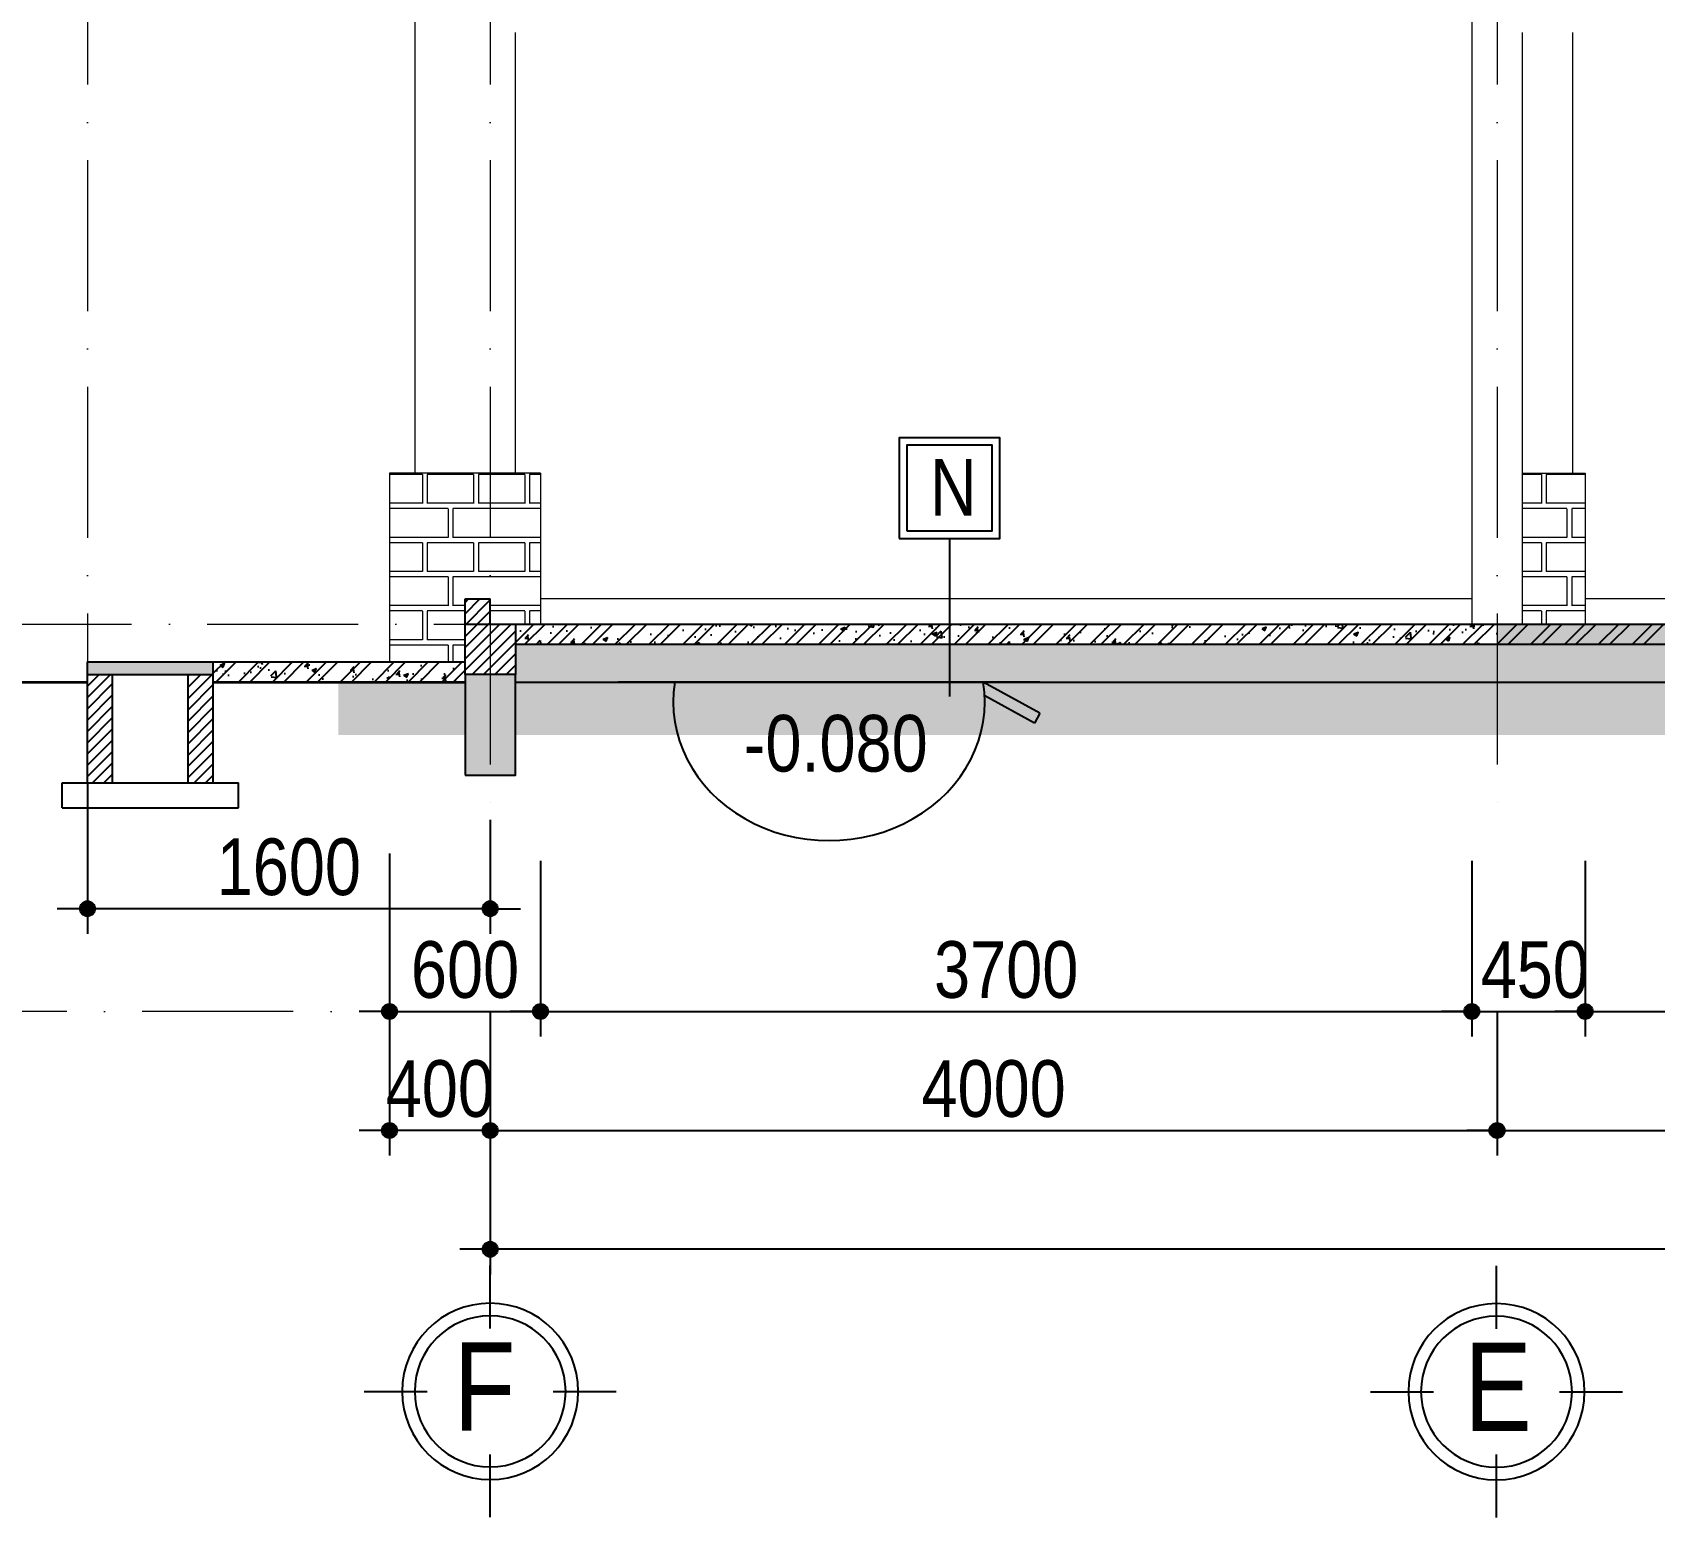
# Model space of a CAD drawing. Extents: x -1107188 to -523840, y 39692 to 514392.
# Drawn here: x -1094560 to -1088115, y 371939 to 377838 of the extents above; entities that cross this region are included whole.
import ezdxf
from ezdxf.enums import TextEntityAlignment as Align

# ---------------------------------------------------------------- set-up
doc = ezdxf.new("R2010")
doc.units = 0
doc.linetypes.add('ACAD_ISO10W100', pattern=[18, 12, -3, 0, -3])
doc.layers.get('DEFPOINTS').update_dxf_attribs({"linetype": 'CONTINUOUS'})
for name, color, linetype in [('009', 251, 'CONTINUOUS'), ('025', 2, 'CONTINUOUS'), ('04', 4, 'CONTINUOUS'), ('DIM', 1, 'CONTINUOUS'), ('TAGS', 60, 'CONTINUOUS'), ('TEXT', 7, 'CONTINUOUS'), ('TUONG', 131, 'CONTINUOUS')]:
    doc.layers.add(name, color=color, linetype=linetype)
for name, color, linetype, lineweight in [('08', 6, 'CONTINUOUS', 35), ('CAY', 84, 'CONTINUOUS', 5), ('HACHT', 8, 'CONTINUOUS', 5), ('NET-THAY', 2, 'CONTINUOUS', 13), ('TRUC', 24, 'CONTINUOUS', 0)]:
    doc.layers.add(name, color=color, linetype=linetype, lineweight=lineweight)
doc.styles.add('HEL-CONDENSE', font='')
doc.styles.add('HELVECONDENSE', font='', dxfattribs={"height": 250})
doc.styles.get("Standard").update_dxf_attribs({"font": ''})
doc.styles.add('VNI-HELVE-CONDENSEN', font='')
doc.styles.get('HEL-CONDENSE').set_extended_font_data('VNI-Helve-Condense')
doc.styles.get('HELVECONDENSE').set_extended_font_data('VNI-Helve-Condense')
doc.styles.get('Standard').set_extended_font_data('VNI-Helve-Condense')
doc.styles.get('VNI-HELVE-CONDENSEN').set_extended_font_data('VNI-Helve-Condense')
doc.dimstyles.new('D100', dxfattribs={"dimtxt": 225, "dimasz": 1.2, "dimexe": 100, "dimexo": 0, "dimgap": 50, "dimtad": 1, "dimdec": 0, "dimzin": 13, "dimdsep": 46, "dimtxsty": 'HEL-CONDENSE', "dimblk": 'D50', "dimcen": 0, "dimclrd": 1, "dimclre": 1, "dimclrt": 7, "dimadec": 0, "dimazin": 0, "dimtfac": 1, "dimtdec": 0, "dimtmove": 0, "dimatfit": 3, "dimldrblk": 'D50', "dimfxl": 1, "dimtolj": 1, "dimtzin": 13, "dimarcsym": 0})
doc.dimstyles.get("Standard").update_dxf_attribs({"dimtxt": 0.18, "dimasz": 0.18, "dimexe": 0.18, "dimexo": 0.0625, "dimgap": 0.09, "dimtad": 0, "dimtih": 1, "dimtoh": 1, "dimdec": 4, "dimzin": 0, "dimdsep": 46, "dimtxsty": 'Standard', "dimcen": 0.09, "dimadec": 0, "dimazin": 0, "dimtfac": 1, "dimtdec": 4, "dimtofl": 0, "dimtmove": 0, "dimatfit": 3, "dimfxl": 1, "dimtolj": 1, "dimtzin": 0, "dimarcsym": 0})
pattern_1 = [(45, (-2392043.54, 168999.63), (-22.4506403, 22.4506403), [])]
pattern_2 = [(50, (-2392043.54, 168999.63), (182.184669, -15.939086), [19.05, -209.55]), (355, (-2392043.54, 168999.63), (-35.242826, 191.056643), [15.24, -167.64]), (100.451, (-2392028.36, 168998.3), (146.942502, 175.116688), [16.19, -178.09]), (46.1842, (-2392043.54, 169050.43), (271.07904, -42.042328), [28.575, -314.325]), (96.6356, (-2392020.95, 169046.93), (237.404234, 247.425556), [24.285, -267.135]), (351.184, (-2392043.54, 169050.43), (237.404606, 247.42512), [22.86, -251.46]), (21, (-2392018.14, 169037.73), (151.61488, -102.265519), [19.05, -209.55]), (326, (-2392018.14, 169037.73), (61.802028, 184.187966), [15.24, -167.64]), (71.4514, (-2392005.5, 169029.2), (213.41649, 81.922858), [16.19, -178.09]), (37.5, (-2392043.54, 168999.63), (3.0886033, 84.555039), [0, -165.608, 0, -170.18, 0, -168.275]), (7.5, (-2392043.54, 168999.63), (66.8196625, 100.180575), [0, -97.028, 0, -161.798, 0, -64.135]), (327.5, (-2392100.18, 168999.63), (135.590595, -5.728744), [0, -63.5, 0, -198.12, 0, -262.89]), (317.5, (-2392125.58, 168999.63), (148.129181, 25.426491), [0, -82.55, 0, -131.572, 0, -186.69])]
pattern_3 = [(45, (-2392043.54, 168999.63), (-67.351921, 67.351921), []), (45, (-2391998.64, 168999.63), (-67.351921, 67.351921), [])]
pattern_4 = [(180, (-2392982.56, 169468.9), (-3e-14, -270.968), [387.35, -19.05]), (180, (-2392982.56, 169354.6), (-3e-14, -270.968), [387.35, -19.05]), (180, (-2393084.16, 169333.4), (-3e-14, -270.968), [184.15, -19.05]), (180, (-2393084.16, 169219.1), (-3e-14, -270.968), [184.15, -19.05]), (270, (-2392982.56, 169468.9), (406.4, -7e-14), [114.3, -156.6672]), (270, (-2392963.5, 169468.9), (406.4, -7e-14), [114.3, -156.6672]), (270, (-2393084.16, 169333.4), (203.2, -4e-14), [114.3, -156.6672]), (270, (-2393065.1, 169333.4), (203.2, -4e-14), [114.3, -156.6672])]

# ---------------------------------------------------------------- blocks, each defined once
blk = doc.blocks.new('D50')
at = {"layer": 'DIM'}
blk.add_hatch(color=256, dxfattribs=at).paths.add_polyline_path([(25, 0, 1), (-25, 0, 1)])
blk.add_line((25, 0), (100, 0), dxfattribs=at)
blk.add_circle((0, 0), 25, dxfattribs=at)
blk = doc.blocks.new('*D1051')
at = {"layer": 'DEFPOINTS', "color": 0, "transparency": 16777216}
for p in [(-1092741.3, 373949.6), (-1088741.3, 373949.6), (-1088741.3, 373476.9)]:
    blk.add_point(p, dxfattribs=at)
at = {"layer": 'DIM', "color": 1, "lineweight": -2, "transparency": 16777216}
for p, q in [((-1092741.3, 373949.6), (-1092741.3, 373376.9)), ((-1088741.3, 373949.6), (-1088741.3, 373376.9)), ((-1092740.1, 373476.9), (-1088742.5, 373476.9))]:
    blk.add_line(p, q, dxfattribs=at)
at = {"layer": 'DIM', "color": 1, "lineweight": -2, "transparency": 16777216, "xscale": 1.199999999999999, "yscale": 1.199999999999999, "zscale": 1.199999999999999, "rotation": 180}
blk.add_blockref('D50', (-1092741.3, 373476.9), dxfattribs=at)
at = {"layer": 'DIM', "color": 1, "lineweight": -2, "transparency": 16777216, "xscale": 1.199999999999999, "yscale": 1.199999999999999, "zscale": 1.199999999999999}
blk.add_blockref('D50', (-1088741.3, 373476.9), dxfattribs=at)
at = {"layer": 'DIM', "color": 7, "transparency": 16777216, "insert": (-1090741.3, 373641.8), "char_height": 225, "attachment_point": 5, "style": 'HEL-CONDENSE'}
blk.add_mtext('\\A1;4000', dxfattribs=at)
blk = doc.blocks.new('*D1052')
at = {"layer": 'DEFPOINTS', "color": 0, "transparency": 16777216}
for p in [(-1088741.3, 373949.6), (-1086741.3, 373949.6), (-1086741.3, 373476.9)]:
    blk.add_point(p, dxfattribs=at)
at = {"layer": 'DIM', "color": 1, "lineweight": -2, "transparency": 16777216}
for p, q in [((-1088741.3, 373949.6), (-1088741.3, 373376.9)), ((-1086741.3, 373949.6), (-1086741.3, 373376.9)), ((-1088740.1, 373476.9), (-1086742.5, 373476.9))]:
    blk.add_line(p, q, dxfattribs=at)
at = {"layer": 'DIM', "color": 1, "lineweight": -2, "transparency": 16777216, "xscale": 1.199999999999999, "yscale": 1.199999999999999, "zscale": 1.199999999999999, "rotation": 180}
blk.add_blockref('D50', (-1088741.3, 373476.9), dxfattribs=at)
at = {"layer": 'DIM', "color": 1, "lineweight": -2, "transparency": 16777216, "xscale": 1.199999999999999, "yscale": 1.199999999999999, "zscale": 1.199999999999999}
blk.add_blockref('D50', (-1086741.3, 373476.9), dxfattribs=at)
at = {"layer": 'DIM', "color": 7, "transparency": 16777216, "insert": (-1087741.3, 373641.8), "char_height": 225, "attachment_point": 5, "style": 'HEL-CONDENSE'}
blk.add_mtext('\\A1;2000', dxfattribs=at)
blk = doc.blocks.new('*D1055')
at = {"layer": 'DEFPOINTS', "color": 0, "transparency": 16777216}
for p in [(-1092741.3, 373949.6), (-1077841.3, 373949.6), (-1092741.3, 373004.8)]:
    blk.add_point(p, dxfattribs=at)
at = {"layer": 'DIM', "color": 1, "lineweight": -2, "transparency": 16777216}
for p, q in [((-1092741.3, 373949.6), (-1092741.3, 372904.8)), ((-1077841.3, 373949.6), (-1077841.3, 372904.8)), ((-1077842.5, 373004.8), (-1092740.1, 373004.8))]:
    blk.add_line(p, q, dxfattribs=at)
at = {"layer": 'DIM', "color": 1, "lineweight": -2, "transparency": 16777216, "xscale": 1.199999999999999, "yscale": 1.199999999999999, "zscale": 1.199999999999999, "rotation": 180}
blk.add_blockref('D50', (-1092741.3, 373004.8), dxfattribs=at)
at = {"layer": 'DIM', "color": 1, "lineweight": -2, "transparency": 16777216, "xscale": 1.199999999999999, "yscale": 1.199999999999999, "zscale": 1.199999999999999}
blk.add_blockref('D50', (-1077841.3, 373004.8), dxfattribs=at)
at = {"layer": 'DIM', "color": 7, "transparency": 16777216, "insert": (-1085291.3, 373169.7), "char_height": 225, "attachment_point": 5, "style": 'HEL-CONDENSE'}
blk.add_mtext('\\A1;14900', dxfattribs=at)
blk = doc.blocks.new('A$C206177D3')
at = {"layer": 'TAGS', "ltscale": 1000}
for p, q in [((-36.6, 240.1), (-36.6, 490.1)), ((-286.6, -9.9), (-536.6, -9.9)), ((463.4, -9.9), (213.4, -9.9)), ((-36.6, -509.9), (-36.6, -259.9))]:
    blk.add_line(p, q, dxfattribs=at)
blk.add_circle((-36.6, -9.9), 350, dxfattribs=at)
at = {"layer": 'TAGS', "color": 254, "ltscale": 1000}
blk.add_circle((-36.6, -9.9), 300, dxfattribs=at)
at = {"layer": 'TAGS', "ltscale": 1000, "style": 'VNI-HELVE-CONDENSEN'}
blk.add_attdef('A', text='', height=350, dxfattribs=at).set_placement((-38.3, -165.6), align=Align.CENTER)
blk = doc.blocks.new('*D1083')
at = {"layer": 'DEFPOINTS', "color": 0, "transparency": 16777216}
for p in [(-1093141.3, 373949.6), (-1092741.3, 373949.6), (-1093141.3, 373476.9)]:
    blk.add_point(p, dxfattribs=at)
at = {"layer": 'DIM', "color": 1, "lineweight": -2, "transparency": 16777216}
for p, q in [((-1093141.3, 373949.6), (-1093141.3, 373376.9)), ((-1092741.3, 373949.6), (-1092741.3, 373376.9)), ((-1092742.5, 373476.9), (-1093140.1, 373476.9))]:
    blk.add_line(p, q, dxfattribs=at)
at = {"layer": 'DIM', "color": 1, "lineweight": -2, "transparency": 16777216, "xscale": 1.199999999999999, "yscale": 1.199999999999999, "zscale": 1.199999999999999, "rotation": 180}
blk.add_blockref('D50', (-1093141.3, 373476.9), dxfattribs=at)
at = {"layer": 'DIM', "color": 1, "lineweight": -2, "transparency": 16777216, "xscale": 1.199999999999999, "yscale": 1.199999999999999, "zscale": 1.199999999999999}
blk.add_blockref('D50', (-1092741.3, 373476.9), dxfattribs=at)
at = {"layer": 'DIM', "color": 7, "transparency": 16777216, "insert": (-1092941.3, 373641.8), "char_height": 225, "attachment_point": 5, "style": 'HEL-CONDENSE'}
blk.add_mtext('\\A1;400', dxfattribs=at)
blk = doc.blocks.new('*D1232')
at = {"layer": 'DEFPOINTS', "color": 0, "linetype": 'Continuous', "transparency": 16777216}
for p in [(-1093141.3, 374577.2), (-1092541.3, 374548.3), (-1092541.3, 373949.6)]:
    blk.add_point(p, dxfattribs=at)
at = {"layer": 'DIM', "color": 1, "linetype": 'Continuous', "lineweight": -2, "transparency": 16777216}
for p, q in [((-1093141.3, 374577.2), (-1093141.3, 373849.6)), ((-1092541.3, 374548.3), (-1092541.3, 373849.6)), ((-1093140.1, 373949.6), (-1092542.5, 373949.6))]:
    blk.add_line(p, q, dxfattribs=at)
at = {"layer": 'DIM', "color": 1, "linetype": 'Continuous', "lineweight": -2, "transparency": 16777216, "xscale": 1.199999999999999, "yscale": 1.199999999999999, "zscale": 1.199999999999999, "rotation": 180}
blk.add_blockref('D50', (-1093141.3, 373949.6), dxfattribs=at)
at = {"layer": 'DIM', "color": 1, "linetype": 'Continuous', "lineweight": -2, "transparency": 16777216, "xscale": 1.199999999999999, "yscale": 1.199999999999999, "zscale": 1.199999999999999}
blk.add_blockref('D50', (-1092541.3, 373949.6), dxfattribs=at)
at = {"layer": 'DIM', "color": 7, "linetype": 'Continuous', "transparency": 16777216, "insert": (-1092841.3, 374114.5), "char_height": 225, "attachment_point": 5, "style": 'HEL-CONDENSE'}
blk.add_mtext('\\A1;600', dxfattribs=at)
blk = doc.blocks.new('*D1233')
at = {"layer": 'DEFPOINTS', "color": 0, "linetype": 'Continuous', "transparency": 16777216}
for p in [(-1092541.3, 374548.3), (-1088841.3, 374548.3), (-1088841.3, 373949.6)]:
    blk.add_point(p, dxfattribs=at)
at = {"layer": 'DIM', "color": 1, "linetype": 'Continuous', "lineweight": -2, "transparency": 16777216}
for p, q in [((-1092541.3, 374548.3), (-1092541.3, 373849.6)), ((-1088841.3, 374548.3), (-1088841.3, 373849.6)), ((-1092540.1, 373949.6), (-1088842.5, 373949.6))]:
    blk.add_line(p, q, dxfattribs=at)
at = {"layer": 'DIM', "color": 1, "linetype": 'Continuous', "lineweight": -2, "transparency": 16777216, "xscale": 1.199999999999999, "yscale": 1.199999999999999, "zscale": 1.199999999999999, "rotation": 180}
blk.add_blockref('D50', (-1092541.3, 373949.6), dxfattribs=at)
at = {"layer": 'DIM', "color": 1, "linetype": 'Continuous', "lineweight": -2, "transparency": 16777216, "xscale": 1.199999999999999, "yscale": 1.199999999999999, "zscale": 1.199999999999999}
blk.add_blockref('D50', (-1088841.3, 373949.6), dxfattribs=at)
at = {"layer": 'DIM', "color": 7, "linetype": 'Continuous', "transparency": 16777216, "insert": (-1090691.3, 374114.5), "char_height": 225, "attachment_point": 5, "style": 'HEL-CONDENSE'}
blk.add_mtext('\\A1;3700', dxfattribs=at)
blk = doc.blocks.new('*D1234')
at = {"layer": 'DEFPOINTS', "color": 0, "linetype": 'Continuous', "transparency": 16777216}
for p in [(-1088841.3, 374548.3), (-1088391.3, 374548.3), (-1088391.3, 373949.6)]:
    blk.add_point(p, dxfattribs=at)
at = {"layer": 'DIM', "color": 1, "linetype": 'Continuous', "lineweight": -2, "transparency": 16777216}
for p, q in [((-1088841.3, 374548.3), (-1088841.3, 373849.6)), ((-1088391.3, 374548.3), (-1088391.3, 373849.6)), ((-1088840.1, 373949.6), (-1088392.5, 373949.6))]:
    blk.add_line(p, q, dxfattribs=at)
at = {"layer": 'DIM', "color": 1, "linetype": 'Continuous', "lineweight": -2, "transparency": 16777216, "xscale": 1.199999999999999, "yscale": 1.199999999999999, "zscale": 1.199999999999999, "rotation": 180}
blk.add_blockref('D50', (-1088841.3, 373949.6), dxfattribs=at)
at = {"layer": 'DIM', "color": 1, "linetype": 'Continuous', "lineweight": -2, "transparency": 16777216, "xscale": 1.199999999999999, "yscale": 1.199999999999999, "zscale": 1.199999999999999}
blk.add_blockref('D50', (-1088391.3, 373949.6), dxfattribs=at)
at = {"layer": 'DIM', "color": 7, "linetype": 'Continuous', "transparency": 16777216, "insert": (-1088591.3, 374114.5), "char_height": 225, "attachment_point": 5, "style": 'HEL-CONDENSE'}
blk.add_mtext('\\A1;450', dxfattribs=at)
blk = doc.blocks.new('*D1235')
at = {"layer": 'DEFPOINTS', "color": 0, "linetype": 'Continuous', "transparency": 16777216}
for p in [(-1088391.3, 374548.3), (-1087091.3, 374548.3), (-1087091.3, 373949.6)]:
    blk.add_point(p, dxfattribs=at)
at = {"layer": 'DIM', "color": 1, "linetype": 'Continuous', "lineweight": -2, "transparency": 16777216}
for p, q in [((-1088391.3, 374548.3), (-1088391.3, 373849.6)), ((-1087091.3, 374548.3), (-1087091.3, 373849.6)), ((-1088390.1, 373949.6), (-1087092.5, 373949.6))]:
    blk.add_line(p, q, dxfattribs=at)
at = {"layer": 'DIM', "color": 1, "linetype": 'Continuous', "lineweight": -2, "transparency": 16777216, "xscale": 1.199999999999999, "yscale": 1.199999999999999, "zscale": 1.199999999999999, "rotation": 180}
blk.add_blockref('D50', (-1088391.3, 373949.6), dxfattribs=at)
at = {"layer": 'DIM', "color": 1, "linetype": 'Continuous', "lineweight": -2, "transparency": 16777216, "xscale": 1.199999999999999, "yscale": 1.199999999999999, "zscale": 1.199999999999999}
blk.add_blockref('D50', (-1087091.3, 373949.6), dxfattribs=at)
at = {"layer": 'DIM', "color": 7, "linetype": 'Continuous', "transparency": 16777216, "insert": (-1087741.3, 374114.5), "char_height": 225, "attachment_point": 5, "style": 'HEL-CONDENSE'}
blk.add_mtext('\\A1;1300', dxfattribs=at)
blk = doc.blocks.new('A$C48452AB6')
at = {"layer": 'TAGS'}
blk.add_lwpolyline([(-218.8, -167.6), (181.2, -167.6), (181.2, 232.4), (-218.8, 232.4)], close=True, dxfattribs=at)
at = {"layer": 'TAGS', "color": 8}
blk.add_lwpolyline([(-188.8, -137.6), (151.2, -137.6), (151.2, 202.4), (-188.8, 202.4)], close=True, dxfattribs=at)
at = {"layer": 'TAGS', "style": 'HELVECONDENSE'}
blk.add_attdef('DSFA', (-189, -76.2), '', height=225, dxfattribs=at)
blk = doc.blocks.new('CAODO')
at = {"layer": 'TAGS', "linetype": 'Continuous'}
h = blk.add_hatch(color=256, dxfattribs=at)
edge = h.paths.add_edge_path()
edge.add_line((-906.9, 181.5), (-931, 137.7))
edge.add_line((-931, 137.7), (-681, 0))
edge.add_ellipse((0, 87.1), major_axis=(688, 0), ratio=0.890858, start_angle=182.47792, end_angle=188.16658, ccw=False)
edge.add_line((-687.4, 60.6), (-906.9, 181.5))
for p, q in [((-931, 137.7), (-906.9, 181.5)), ((-906.9, 181.5), (-687.4, 60.6)), ((-931, 137.7), (-681, 0)), ((-931, 0), (931, 0))]:
    blk.add_line(p, q, dxfattribs=at)
blk.add_ellipse((0, 87.1), major_axis=(688, 0), ratio=0.890858, start_param=-0.142534, end_param=3.284126, dxfattribs=at)
at = {"layer": 'TAGS', "linetype": 'Continuous', "style": 'VNI-HELVE-CONDENSEN'}
blk.add_attdef('0.000', text='', height=250, dxfattribs=at).set_placement((0.2, 232.3), align=Align.MIDDLE_CENTER)
blk = doc.blocks.new('*D1338')
at = {"layer": '04', "color": 1, "lineweight": -2, "transparency": 16777216}
for p, q in [((-1094341.3, 374857.9), (-1094341.3, 374257.7)), ((-1092741.3, 374710.3), (-1092741.3, 374257.7)), ((-1092742.5, 374357.7), (-1094340.1, 374357.7))]:
    blk.add_line(p, q, dxfattribs=at)
at = {"layer": 'DEFPOINTS', "color": 0, "transparency": 16777216}
for p in [(-1094341.3, 374857.9), (-1092741.3, 374710.3), (-1094341.3, 374357.7)]:
    blk.add_point(p, dxfattribs=at)
at = {"layer": '04', "color": 1, "lineweight": -2, "transparency": 16777216, "xscale": 1.199999999999999, "yscale": 1.199999999999999, "zscale": 1.199999999999999, "rotation": 180}
blk.add_blockref('D50', (-1094341.3, 374357.7), dxfattribs=at)
at = {"layer": '04', "color": 1, "lineweight": -2, "transparency": 16777216, "xscale": 1.199999999999999, "yscale": 1.199999999999999, "zscale": 1.199999999999999}
blk.add_blockref('D50', (-1092741.3, 374357.7), dxfattribs=at)
at = {"layer": '04', "color": 7, "transparency": 16777216, "insert": (-1093541.3, 374522.6), "char_height": 225, "attachment_point": 5, "style": 'HEL-CONDENSE'}
blk.add_mtext('\\A1;1600', dxfattribs=at)

msp = doc.modelspace()

# ---------------------------------------------------------------- hatches: boundary and pattern name
at = {"layer": '009'}
h = msp.add_hatch(dxfattribs=at)
h.set_pattern_fill('ANSI31', color=256, scale=10, style=0)
h.set_pattern_definition(pattern_1)
h.paths.add_polyline_path([(-1092741.311, 375487.92), (-1092841.311, 375487.92), (-1092841.311, 375287.92), (-1092741.311, 375287.92)])
h.paths.add_polyline_path([(-1092641.311, 375487.92), (-1092741.311, 375487.92), (-1092741.311, 375287.92), (-1092641.311, 375287.92)])
h.paths.add_polyline_path([(-1092741.311, 375587.92), (-1092841.311, 375587.92), (-1092841.311, 375487.92), (-1092741.311, 375487.92)])
h = msp.add_hatch(dxfattribs=at)
h.set_pattern_fill('ANSI32', color=256, scale=10, style=0)
h.set_pattern_definition(pattern_3)
h.paths.add_polyline_path([(-1090916.416, 375487.92), (-1092641.311, 375487.92), (-1092641.311, 375407.92), (-1090916.416, 375407.92)])
h.paths.add_polyline_path([(-1088741.311, 375487.92), (-1090916.416, 375487.92), (-1090916.416, 375407.92), (-1088741.311, 375407.92)])
h = msp.add_hatch(dxfattribs=at)
h.set_pattern_fill('ANSI32', color=256, scale=10, style=0)
h.set_pattern_definition(pattern_3)
h.paths.add_polyline_path([(-1086741.311, 375487.92), (-1088741.311, 375487.92), (-1088741.311, 375407.92), (-1086741.311, 375407.92)])
h = msp.add_hatch(dxfattribs=at)
h.set_pattern_fill('AR-CONC', color=256, style=0)
h.set_pattern_definition(pattern_2)
h.paths.add_polyline_path([(-1092841.311, 375337.92), (-1093841.311, 375337.92), (-1093841.311, 375257.92), (-1092841.311, 375257.92), (-1092841.311, 375287.92)])
h = msp.add_hatch(dxfattribs=at)
h.set_pattern_fill('ANSI32', color=256, scale=10, style=0)
h.set_pattern_definition(pattern_3)
h.paths.add_polyline_path([(-1092841.311, 375337.92), (-1093841.311, 375337.92), (-1093841.311, 375257.92), (-1092841.311, 375257.92), (-1092841.311, 375287.92)])
h = msp.add_hatch(dxfattribs=at)
h.set_pattern_fill('ANSI31', color=256, scale=10, style=0)
h.set_pattern_definition(pattern_1)
h.paths.add_polyline_path([(-1094241.311, 375287.92), (-1094341.311, 375287.92), (-1094341.311, 374857.92), (-1094241.311, 374857.92)])
h.paths.add_polyline_path([(-1093941.311, 374857.92), (-1093841.311, 374857.92), (-1093841.311, 375287.92), (-1093941.311, 375287.92)])
h = msp.add_hatch(dxfattribs=at)
h.set_pattern_fill('AR-HBONE', color=256, style=0)
h.set_pattern_definition([(45, (-2392043.54, 168999.63), (1e-14, 143.684098), [304.8, -101.6]), (135, (-2391971.7, 169071.47), (1e-14, 143.684098), [304.8, -101.6])])
h.paths.add_polyline_path([(-1092841.311, 375047.908), (-1092841.311, 375257.92), (-1093345.023, 375257.92), (-1093345.023, 375047.908)])
h.paths.add_polyline_path([(-1092641.311, 375257.92), (-1092641.311, 375047.908), (-1073721.566, 375047.908), (-1073721.566, 375257.92)])
at = {"layer": '025'}
h = msp.add_hatch(dxfattribs=at)
h.set_pattern_fill('AR-SAND', color=256, style=0)
h.set_pattern_definition([(37.5, (-2392043.54, 168999.63), (-1.6000313, 48.9413237), [0, -38.608, 0, -43.18, 0, -41.275]), (7.5, (-2392043.54, 168999.63), (44.9523283, 71.68251), [0, -20.828, 0, -34.798, 0, -13.335]), (327.5, (-2392074.782, 168999.63), (79.099237, 0.1437185), [0, -12.7, 0, -45.72, 0, -59.69]), (317.5, (-2392074.78, 168999.63), (76.3556452, 22.2929323), [0, -6.35, 0, -29.972, 0, -34.29])])
h.paths.add_polyline_path([(-1090916.416, 375407.92), (-1092641.311, 375407.92), (-1092641.311, 375287.92), (-1092641.311, 375257.92), (-1090916.416, 375257.92)])
h.paths.add_polyline_path([(-1088741.311, 375407.92), (-1090916.416, 375407.92), (-1090916.416, 375257.92), (-1088741.311, 375257.92)])
h.paths.add_polyline_path([(-1086741.311, 375407.92), (-1088741.311, 375407.92), (-1088741.311, 375257.92), (-1086741.311, 375257.92)])
at = {"layer": '04'}
h = msp.add_hatch(dxfattribs=at)
h.set_pattern_fill('AR-CONC', color=256, style=0)
h.set_pattern_definition(pattern_2)
h.paths.add_polyline_path([(-1086741.311, 375487.92), (-1088741.311, 375487.92), (-1088741.311, 375407.92), (-1086741.311, 375407.92)])
h.paths.add_polyline_path([(-1084725.188, 375272.57), (-1084725.188, 375803.27), (-1084382.888, 375803.27), (-1084382.888, 375272.57)], flags=9)
h.paths.add_polyline_path([(-1086741.311, 375407.92), (-1078841.311, 375407.92), (-1078841.311, 375487.92), (-1086741.311, 375487.92)])
h = msp.add_hatch(dxfattribs=at)
h.set_pattern_fill('AR-CONC', color=256, style=0)
h.set_pattern_definition(pattern_2)
h.paths.add_polyline_path([(-1090916.416, 375487.92), (-1092641.311, 375487.92), (-1092641.311, 375407.92), (-1090916.416, 375407.92)])
h.paths.add_polyline_path([(-1088741.311, 375487.92), (-1090916.416, 375487.92), (-1090916.416, 375407.92), (-1088741.311, 375407.92)])
msp.add_hatch(color=256, dxfattribs=at).paths.add_polyline_path([(-1093841.311, 375337.92), (-1094341.311, 375337.92), (-1094341.311, 375287.92), (-1093841.311, 375287.92)])
h = msp.add_hatch(color=256, dxfattribs=at)
h.paths.add_polyline_path([(-1092741.311, 375287.92), (-1092841.311, 375287.92), (-1092841.311, 374887.92), (-1092741.311, 374887.92)])
h.paths.add_polyline_path([(-1092641.311, 375287.92), (-1092741.311, 375287.92), (-1092741.311, 374887.92), (-1092641.311, 374887.92)])
at = {"layer": 'HACHT'}
h = msp.add_hatch(dxfattribs=at)
h.set_pattern_fill('AR-BRELM', color=256, scale=2, angle=180, style=0)
h.set_pattern_definition(pattern_4)
h.paths.add_polyline_path([(-1093141.311, 376087.92), (-1093141.311, 375487.92), (-1093041.311, 375487.92), (-1093041.311, 376087.92)])
h.paths.add_polyline_path([(-1092541.311, 375487.92), (-1092541.311, 376087.92), (-1092641.311, 376087.92), (-1092641.311, 375487.92)])
h.paths.add_polyline_path([(-1093141.311, 375487.92), (-1093141.311, 375337.92), (-1093041.311, 375337.92), (-1093041.311, 375487.92)])
h = msp.add_hatch(dxfattribs=at)
h.set_pattern_fill('AR-BRELM', color=256, scale=2, angle=180, style=0)
h.set_pattern_definition(pattern_4)
h.paths.add_polyline_path([(-1092641.311, 376087.92), (-1092741.311, 376087.92), (-1092741.311, 375487.92), (-1092641.311, 375487.92)])
h.paths.add_polyline_path([(-1092841.311, 375487.92), (-1093041.311, 375487.92), (-1093041.311, 375337.92), (-1092841.311, 375337.92)])
h.paths.add_polyline_path([(-1092841.311, 375587.92), (-1092741.311, 375587.92), (-1092741.311, 376087.92), (-1093041.311, 376087.92), (-1093041.311, 375487.92), (-1092841.311, 375487.92)])
h = msp.add_hatch(dxfattribs=at)
h.set_pattern_fill('AR-BRELM', color=256, scale=2, angle=180, style=0)
h.set_pattern_definition([(180, (-2393007.56, 169468.9), (-3e-14, -270.968), [387.35, -19.05]), (180, (-2393007.56, 169354.6), (-3e-14, -270.968), [387.35, -19.05]), (180, (-2393109.16, 169333.4), (-3e-14, -270.968), [184.15, -19.05]), (180, (-2393109.16, 169219.1), (-3e-14, -270.968), [184.15, -19.05]), (270, (-2393007.56, 169468.9), (406.4, -7e-14), [114.3, -156.6672]), (270, (-2392988.5, 169468.9), (406.4, -7e-14), [114.3, -156.6672]), (270, (-2393109.16, 169333.4), (203.2, -4e-14), [114.3, -156.6672]), (270, (-2393090.1, 169333.4), (203.2, -4e-14), [114.3, -156.6672])])
h.paths.add_polyline_path([(-1088391.311, 375487.92), (-1088391.311, 376087.92), (-1088641.311, 376087.92), (-1088641.311, 375487.92)])

# ---------------------------------------------------------------- linework, layer by layer
at = {"layer": '04'}
for p, q in [((-1092841.311, 375487.92), (-1092841.311, 375587.92)), ((-1092841.311, 375587.92), (-1092741.311, 375587.92)), ((-1092741.311, 375487.92), (-1092741.311, 375587.92)), ((-1092641.311, 375487.92), (-1078691.562, 375487.92)), ((-1092641.311, 375407.92), (-1078841.311, 375407.92)), ((-1094341.311, 375337.92), (-1092841.311, 375337.92)), ((-1094341.311, 374857.92), (-1094341.311, 375337.92)), ((-1093841.311, 374857.92), (-1093841.311, 375337.92)), ((-1094341.311, 375287.92), (-1093841.311, 375287.92)), ((-1094241.311, 374857.92), (-1094241.311, 375287.92)), ((-1093941.311, 374857.92), (-1093941.311, 375287.92)), ((-1094441.311, 374757.92), (-1094441.311, 374857.92)), ((-1093741.311, 374757.92), (-1093741.311, 374857.92))]:
    msp.add_line(p, q, dxfattribs=at)
msp.add_lwpolyline([(-1092641.311, 375287.92), (-1092841.311, 375287.92), (-1092841.311, 375487.92), (-1092641.311, 375487.92)], close=True, dxfattribs=at)
at = {"layer": '08'}
for p, q in [((-1094765.91, 375257.92), (-1094341.311, 375257.92)), ((-1093841.311, 375257.92), (-1092841.311, 375257.92))]:
    msp.add_line(p, q, dxfattribs=at)
at = {"layer": 'CAY'}
msp.add_line((-1092841.311, 375337.92), (-1092841.311, 375257.92), dxfattribs=at)
at = {"layer": 'NET-THAY'}
for p, q in [((-1093041.311, 385387.92), (-1093041.311, 376087.92)), ((-1088841.311, 378087.92), (-1088841.311, 375487.92)), ((-1088641.311, 377837.92), (-1088641.311, 375487.92)), ((-1088441.311, 377837.92), (-1088441.311, 376087.92)), ((-1093141.311, 376087.92), (-1093141.311, 375337.92)), ((-1092641.311, 376087.92), (-1093141.311, 376087.92)), ((-1092541.311, 376087.92), (-1092641.311, 376087.92)), ((-1092541.311, 376087.92), (-1092541.311, 375487.92)), ((-1088841.311, 375587.92), (-1092541.311, 375587.92)), ((-1087091.311, 375587.92), (-1088391.311, 375587.92))]:
    msp.add_line(p, q, dxfattribs=at)
for points in [[(-1092641.311, 376087.92), (-1092641.311, 377837.92)], [(-1088641.311, 376087.92), (-1088391.311, 376087.92), (-1088391.311, 375487.92)]]:
    msp.add_lwpolyline(points, dxfattribs=at)
at = {"layer": 'TEXT'}
msp.add_line((-1090916.416, 375828.455), (-1090916.416, 375200.22), dxfattribs=at)
at = {"layer": 'TRUC', "linetype": 'ACAD_ISO10W100', "ltscale": 50}
msp.add_line((-1094765.91, 375487.92), (-1073721.566, 375487.92), dxfattribs=at)
for points in [[(-1094341.311, 389032.101), (-1094341.311, 374710.29)], [(-1092741.311, 389032.101), (-1092741.311, 374710.29)], [(-1088741.311, 389032.101), (-1088741.311, 374710.29)]]:
    msp.add_lwpolyline(points, dxfattribs=at)
msp.add_lwpolyline([(-1094765.91, 388271.372), (-1073721.566, 388271.372), (-1073721.566, 373949.561), (-1094765.91, 373949.561)], close=True, dxfattribs=at)
at = {"layer": 'TUONG', "color": 4}
for p, q in [((-1094765.91, 375257.92), (-1094341.311, 375257.92)), ((-1093841.311, 375257.92), (-1092841.311, 375257.92)), ((-1092641.311, 375257.92), (-1073721.566, 375257.92)), ((-1094441.311, 374857.92), (-1093741.311, 374857.92)), ((-1094441.311, 374757.92), (-1093741.311, 374757.92))]:
    msp.add_line(p, q, dxfattribs=at)
msp.add_lwpolyline([(-1092841.311, 374887.92), (-1092641.311, 374887.92), (-1092641.311, 375287.92), (-1092841.311, 375287.92)], close=True, dxfattribs=at)

# ---------------------------------------------------------------- block references
at = {"layer": 'TAGS'}
ref = msp.add_blockref('A$C48452AB6', (-1090897.634, 375996.065), dxfattribs=at)
ref.add_attrib('DSFA', 'N', (-1090994.448, 375918.911), dxfattribs={"height": 225, "style": 'HELVECONDENSE'})
at = {"layer": 'TAGS', "linetype": 'Continuous'}
ref = msp.add_blockref('CAODO', (-1091395.241, 375257.92), dxfattribs=dict(at, xscale=0.9000000001396984, yscale=0.9000000001396984, zscale=0.9, rotation=180))
ref.add_attrib('0.000', '-0.080', dxfattribs={"color": 7, "linetype": 'Continuous', "height": 225, "style": 'VNI-HELVE-CONDENSEN'}).set_placement((-1091368.409, 375014.621), align=Align.MIDDLE_CENTER)
at = {"layer": 'TAGS', "ltscale": 1000}
ref = msp.add_blockref('A$C206177D3', (-1092777.932, 372450.399), dxfattribs=dict(at, xscale=-1))
ref.add_attrib('A', 'F', dxfattribs={"color": 7, "ltscale": 1000, "height": 350, "style": 'VNI-HELVE-CONDENSEN'}).set_placement((-1092763.895, 372284.761), align=Align.CENTER)
ref = msp.add_blockref('A$C206177D3', (-1088779.978, 372449.285), dxfattribs=dict(at, xscale=-1))
ref.add_attrib('A', 'E', dxfattribs={"color": 7, "ltscale": 1000, "height": 350, "style": 'VNI-HELVE-CONDENSEN'}).set_placement((-1088737.007, 372283.647), align=Align.CENTER)

# ---------------------------------------------------------------- dimensions: what is measured, and where the dimension line sits
at = {"layer": '04'}
dim = msp.add_linear_dim(base=(-1094341.311, 374357.652), p1=(-1092741.311, 374710.29), p2=(-1094341.311, 374857.92), dimstyle='D100', dxfattribs=at)
dim.commit()
dim.dimension.update_dxf_attribs({"geometry": '*D1338', "text_midpoint": (-1093541.311, 374522.552)})
at = {"layer": 'DIM', "linetype": 'Continuous'}
dim = msp.add_linear_dim(base=(-1092541.311, 373949.561), p1=(-1093141.311, 374577.19), p2=(-1092541.311, 374548.341), dimstyle='D100', dxfattribs=at)
dim.commit()
dim.dimension.update_dxf_attribs({"geometry": '*D1232', "text_midpoint": (-1092841.311, 374114.461)})
for base, p1, p2, picture, middle in [((-1088841.311, 373949.561), (-1092541.311, 374548.341), (-1088841.311, 374548.341), '*D1233', (-1090691.311, 374114.461)), ((-1087091.311, 373949.561), (-1088391.311, 374548.341), (-1087091.311, 374548.341), '*D1235', (-1087741.311, 374114.461))]:
    dim = msp.add_linear_dim(base=base, p1=p1, p2=p2, dimstyle='D100', override={"dimtmove": 1}, dxfattribs=at)
    dim.commit()
    dim.dimension.update_dxf_attribs({"geometry": picture, "text_midpoint": middle})
dim = msp.add_linear_dim(base=(-1088391.311, 373949.561), p1=(-1088841.311, 374548.341), p2=(-1088391.311, 374548.341), dimstyle='D100', override={"dimtmove": 1}, dxfattribs=at)
dim.commit()
dim.dimension.update_dxf_attribs({"geometry": '*D1234', "text_midpoint": (-1088591.311, 373949.561), "dimtype": 160})
at = {"layer": 'DIM'}
dim = msp.add_linear_dim(base=(-1093141.311, 373476.866), p1=(-1092741.311, 373949.561), p2=(-1093141.311, 373949.561), angle=180, dimstyle='Standard', override={"dimtxt": 225, "dimasz": 1.2, "dimexe": 100, "dimexo": 0, "dimgap": 50, "dimtad": 1, "dimtih": 0, "dimtoh": 0, "dimdec": 2, "dimzin": 13, "dimtxsty": 'HEL-CONDENSE', "dimblk": 'D50', "dimcen": 0, "dimclrd": 1, "dimclre": 1, "dimclrt": 7, "dimtdec": 2, "dimtofl": 1, "dimldrblk": 'D50', "dimtzin": 13}, dxfattribs=at)
dim.commit()
dim.dimension.update_dxf_attribs({"geometry": '*D1083', "text_midpoint": (-1092941.311, 373476.866), "dimtype": 160})
for p1, p2, distance, picture, middle in [((-1092741.311, 373949.561), (-1088741.311, 373949.561), -472.695, '*D1051', (-1090741.311, 373641.766)), ((-1077841.311, 373949.561), (-1092741.311, 373949.561), 944.784, '*D1055', (-1085291.311, 373169.677))]:
    dim = msp.add_aligned_dim(p1=p1, p2=p2, distance=distance, dimstyle='D100', dxfattribs=at)
    dim.commit()
    dim.dimension.update_dxf_attribs({"geometry": picture, "text_midpoint": middle})
dim = msp.add_linear_dim(base=(-1086741.311, 373476.866), p1=(-1088741.311, 373949.561), p2=(-1086741.311, 373949.561), angle=180, dimstyle='D100', override={"dimtmove": 1}, dxfattribs=at)
dim.commit()
dim.dimension.update_dxf_attribs({"geometry": '*D1052', "text_midpoint": (-1087741.311, 373641.766)})

doc.saveas('drawing.dxf')
